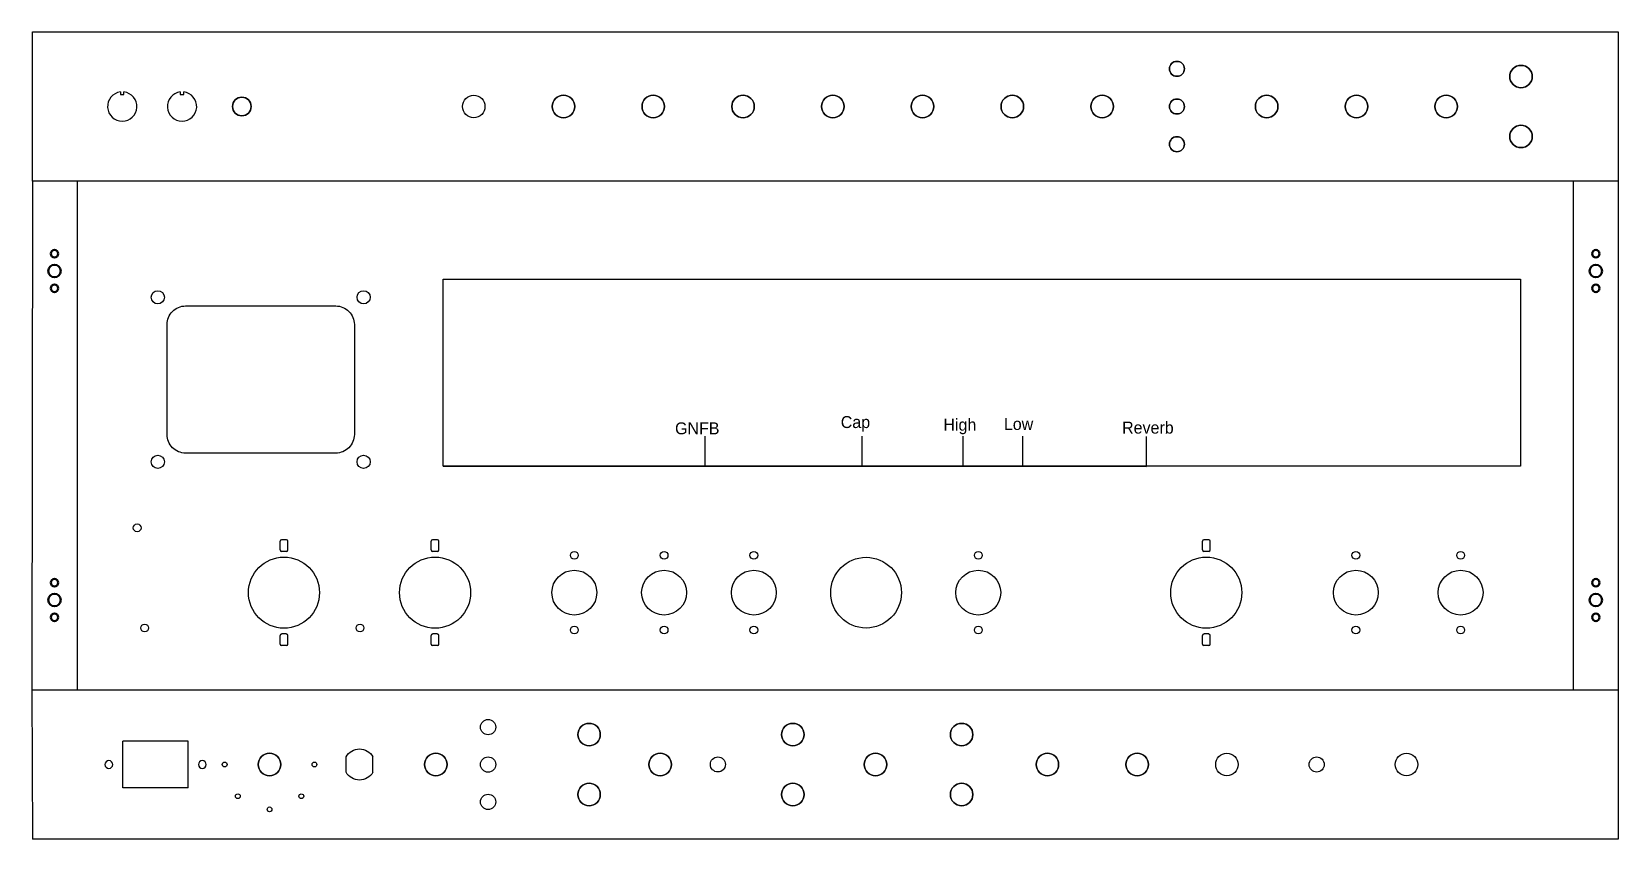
# Model space of a CAD drawing. Header units: inches. Extents: x 8.1 to 34.6, y -15.6 to -2.1.
import ezdxf

# ---------------------------------------------------------------- set-up
doc = ezdxf.new("R2010")
doc.units = ezdxf.units.IN
doc.header["$MEASUREMENT"] = 0
doc.layers.add('IV_INTERIOR_PROFILES', color=7, linetype='Continuous', lineweight=50)

# ---------------------------------------------------------------- blocks, each defined once
blk = doc.blocks.new('IEC')
for p, q in [((11.061, -7.594), (9.97, -7.594)), ((9.97, -7.594), (9.97, -8.376)), ((11.061, -7.594), (11.061, -8.376)), ((11.061, -8.376), (9.97, -8.376))]:
    blk.add_line(p, q)
for centre in [(9.734, -7.985), (11.297, -7.985)]:
    blk.add_circle(centre, 0.065)
blk = doc.blocks.new('fuse')
for p, q in [((13.472, -7.855), (13.472, -8.115)), ((13.922, -7.855), (13.922, -8.115))]:
    blk.add_line(p, q)
for start, end in [(30.0733, 149.9267), (210.0733, 329.9267)]:
    blk.add_arc((13.697, -7.985), 0.26, start, end)
blk = doc.blocks.new('power switches')
for p, q in [((9.926, 2.448), (9.926, 2.408)), ((9.926, 2.408), (9.985, 2.408)), ((9.985, 2.408), (9.985, 2.448)), ((10.926, 2.448), (10.926, 2.408)), ((10.926, 2.408), (10.985, 2.408)), ((10.985, 2.408), (10.985, 2.448))]:
    blk.add_line(p, q)
for centre in [(9.956, 2.205), (10.956, 2.205)]:
    blk.add_arc(centre, 0.245, 96.9392, 83.0608)
blk = doc.blocks.new('circuit board')
for p, q in [((19.697, -13.812), (19.7, -13.312)), ((22.322, -13.812), (22.322, -13.312)), ((24.009, -13.812), (24.009, -13.312)), ((25.009, -13.812), (25.009, -13.312)), ((27.072, -13.818), (27.072, -13.318)), ((15.322, -13.812), (25.009, -13.812)), ((15.322, -13.812), (27.072, -13.818))]:
    blk.add_line(p, q)
blk.add_lwpolyline([(15.322, -10.687), (33.322, -10.687), (33.322, -13.812), (15.322, -13.812)], close=True)
at = {"char_height": 0.2, "attachment_point": 1}
for s, width, insert in [('Cap', 1.27904, (21.964, -12.974)), ('GNFB', 1.0743, (19.195, -13.079)), ('High', 0.67559, (23.679, -13.018)), ('Low', 0.55153, (24.69, -13.006)), ('Reverb', 0.85627, (26.665, -13.067))]:
    blk.add_mtext_dynamic_manual_height_columns(s, width=width, gutter_width=1, heights=[0], dxfattribs=dict(at, insert=insert))

msp = doc.modelspace()

# ---------------------------------------------------------------- linework, layer by layer
for p, q in [((8.093, -4.561), (8.082, -13.061)), ((34.593, -4.561), (34.593, -13.061)), ((12.232, -10.724), (12.232, -10.578)), ((12.339, -10.555), (12.256, -10.555)), ((12.362, -10.724), (12.362, -10.578)), ((14.757, -10.724), (14.757, -10.578)), ((14.863, -10.555), (14.78, -10.555)), ((14.887, -10.724), (14.887, -10.578)), ((27.644, -10.724), (27.644, -10.578)), ((27.751, -10.555), (27.668, -10.555)), ((27.774, -10.724), (27.774, -10.578)), ((12.339, -10.748), (12.256, -10.748)), ((14.863, -10.748), (14.78, -10.748)), ((27.751, -10.748), (27.668, -10.748)), ((12.232, -12.299), (12.232, -12.153)), ((12.339, -12.129), (12.256, -12.129)), ((12.362, -12.299), (12.362, -12.153)), ((14.757, -12.299), (14.757, -12.153)), ((14.863, -12.129), (14.78, -12.129)), ((14.887, -12.299), (14.887, -12.153)), ((27.644, -12.299), (27.644, -12.153)), ((27.751, -12.129), (27.668, -12.129)), ((27.774, -12.299), (27.774, -12.153)), ((12.339, -12.322), (12.256, -12.322)), ((14.863, -12.322), (14.78, -12.322)), ((27.751, -12.322), (27.668, -12.322)), ((8.082, -13.061), (34.593, -13.061)), ((8.082, -13.061), (8.095, -15.561)), ((34.593, -13.061), (34.593, -15.561)), ((34.592, -15.561), (8.095, -15.561))]:
    msp.add_line(p, q)
for points in [[(34.593, -4.561), (8.093, -4.561), (8.093, -2.061), (34.593, -2.061)], [(8.843, -13.061), (33.843, -13.061), (33.843, -4.561), (8.843, -4.561)]]:
    msp.add_lwpolyline(points, close=True)
msp.add_lwpolyline([(10.653, -6.645), (13.163, -6.645, -0.414214), (13.473, -6.955), (13.473, -8.795, -0.414214), (13.163, -9.105), (10.653, -9.105, -0.414214), (10.343, -8.795), (10.343, -6.955, -0.414214)], format="xyb", close=True)
at = {"extrusion": (2.95407e-32, -1.60812e-16, -1)}
for centre in [(-27.218, -2.681), (-27.218, -3.311), (-27.218, -3.941)]:
    msp.add_circle(centre, 0.125, dxfattribs=at)
for centre, radius in [((27.218, -2.681), 0.125), ((32.968, -2.811), 0.188), ((11.593, -3.311), 0.156), ((15.468, -3.311), 0.188), ((16.968, -3.311), 0.188), ((18.468, -3.311), 0.188), ((19.968, -3.311), 0.188), ((21.468, -3.311), 0.188), ((22.968, -3.311), 0.188), ((24.468, -3.311), 0.188), ((25.968, -3.311), 0.188), ((28.718, -3.311), 0.188), ((30.218, -3.311), 0.188), ((31.718, -3.311), 0.188), ((27.218, -3.311), 0.125), ((32.968, -3.811), 0.188), ((27.218, -3.941), 0.125), ((10.188, -6.5), 0.11), ((13.628, -6.5), 0.11), ((10.188, -9.25), 0.11), ((13.628, -9.25), 0.11), ((9.844, -10.355), 0.065), ((12.297, -11.438), 0.594), ((14.822, -11.438), 0.594), ((17.149, -10.813), 0.065), ((18.649, -10.813), 0.065), ((20.149, -10.813), 0.065), ((22.024, -11.438), 0.591), ((23.899, -10.813), 0.065), ((27.709, -11.438), 0.594), ((30.209, -10.813), 0.065), ((31.959, -10.813), 0.065), ((17.149, -11.438), 0.375), ((18.649, -11.438), 0.375), ((20.149, -11.438), 0.375), ((23.899, -11.438), 0.375), ((30.209, -11.438), 0.375), ((31.959, -11.438), 0.375), ((9.969, -12.028), 0.065), ((13.568, -12.028), 0.065), ((17.149, -12.063), 0.065), ((18.649, -12.063), 0.065), ((20.149, -12.063), 0.065), ((23.899, -12.063), 0.065), ((30.209, -12.063), 0.065), ((31.959, -12.063), 0.065), ((15.708, -13.686), 0.128), ((17.395, -13.811), 0.188), ((20.801, -13.811), 0.188), ((23.621, -13.811), 0.188), ((11.306, -14.311), 0.04), ((12.056, -14.311), 0.188), ((12.806, -14.311), 0.04), ((14.834, -14.311), 0.188), ((15.708, -14.311), 0.128), ((18.582, -14.311), 0.188), ((19.548, -14.309), 0.126), ((22.182, -14.311), 0.188), ((25.054, -14.311), 0.188), ((26.554, -14.311), 0.188), ((28.054, -14.311), 0.188), ((29.554, -14.311), 0.126), ((31.054, -14.311), 0.188), ((11.526, -14.841), 0.04), ((12.587, -14.841), 0.04), ((15.708, -14.936), 0.128), ((17.395, -14.811), 0.188), ((20.801, -14.811), 0.188), ((23.621, -14.811), 0.188), ((12.056, -15.061), 0.04)]:
    msp.add_circle(centre, radius)
at = {"extrusion": (1.60812e-16, 1.96938e-32, -1)}
for centre, radius in [((-32.968, -2.811), 0.188), ((-11.593, -3.311), 0.156), ((-16.968, -3.311), 0.188), ((-18.468, -3.311), 0.188), ((-19.968, -3.311), 0.188), ((-21.468, -3.311), 0.188), ((-22.968, -3.311), 0.188), ((-24.468, -3.311), 0.188), ((-25.968, -3.311), 0.188), ((-28.718, -3.311), 0.188), ((-30.218, -3.311), 0.188), ((-31.718, -3.311), 0.188), ((-32.968, -3.811), 0.188)]:
    msp.add_circle(centre, radius, dxfattribs=at)
at = {"extrusion": (-1.60812e-16, 1.19047e-30, -1)}
for centre in [(-17.395, -13.811), (-20.801, -13.811), (-23.621, -13.811), (-12.056, -14.311), (-18.582, -14.311), (-22.182, -14.311), (-25.054, -14.311), (-26.554, -14.311), (-17.395, -14.811), (-20.801, -14.811), (-23.621, -14.811)]:
    msp.add_circle(centre, 0.188, dxfattribs=at)
at = {"extrusion": (1.60812e-16, -1.22986e-30, -1)}
msp.add_circle((-14.834, -14.311), 0.188, dxfattribs=at)
for centre, start, end in [((12.256, -10.578), 90, 180), ((12.339, -10.578), 0, 90), ((14.78, -10.578), 90, 180), ((14.863, -10.578), 0, 90), ((27.668, -10.578), 90, 180), ((27.751, -10.578), 0, 90), ((12.256, -10.724), 180, 270), ((12.339, -10.724), 270, 0), ((14.78, -10.724), 180, 270), ((14.863, -10.724), 270, 0), ((27.668, -10.724), 180, 270), ((27.751, -10.724), 270, 0), ((12.256, -12.153), 90, 180), ((12.339, -12.153), 0, 90), ((14.78, -12.153), 90, 180), ((14.863, -12.153), 0, 90), ((27.668, -12.153), 90, 180), ((27.751, -12.153), 0, 90), ((12.256, -12.299), 180, 270), ((12.339, -12.299), 270, 0), ((14.78, -12.299), 180, 270), ((14.863, -12.299), 270, 0), ((27.668, -12.299), 180, 270), ((27.751, -12.299), 270, 0)]:
    msp.add_arc(centre, 0.0234, start, end)
at = {"layer": 'IV_INTERIOR_PROFILES'}
for centre, radius in [((8.462, -5.772), 0.0625), ((34.218, -5.772), 0.0625), ((8.462, -6.061), 0.105), ((34.218, -6.061), 0.105), ((8.462, -6.35), 0.0625), ((34.218, -6.35), 0.0625), ((8.462, -11.272), 0.0625), ((34.218, -11.272), 0.0625), ((8.462, -11.561), 0.105), ((34.218, -11.561), 0.105), ((8.462, -11.85), 0.0625), ((34.218, -11.85), 0.0625)]:
    msp.add_circle(centre, radius, dxfattribs=at)

# ---------------------------------------------------------------- block references
for name, p in [('power switches', (-0.362, -5.516)), ('circuit board', (-0.363, 4.488))]:
    msp.add_blockref(name, p)
at = {"xscale": -1, "rotation": 180}
for name, p in [('IEC', (-0.363, -22.296)), ('fuse', (-0.138, -22.296))]:
    msp.add_blockref(name, p, dxfattribs=at)

doc.saveas('drawing.dxf')
